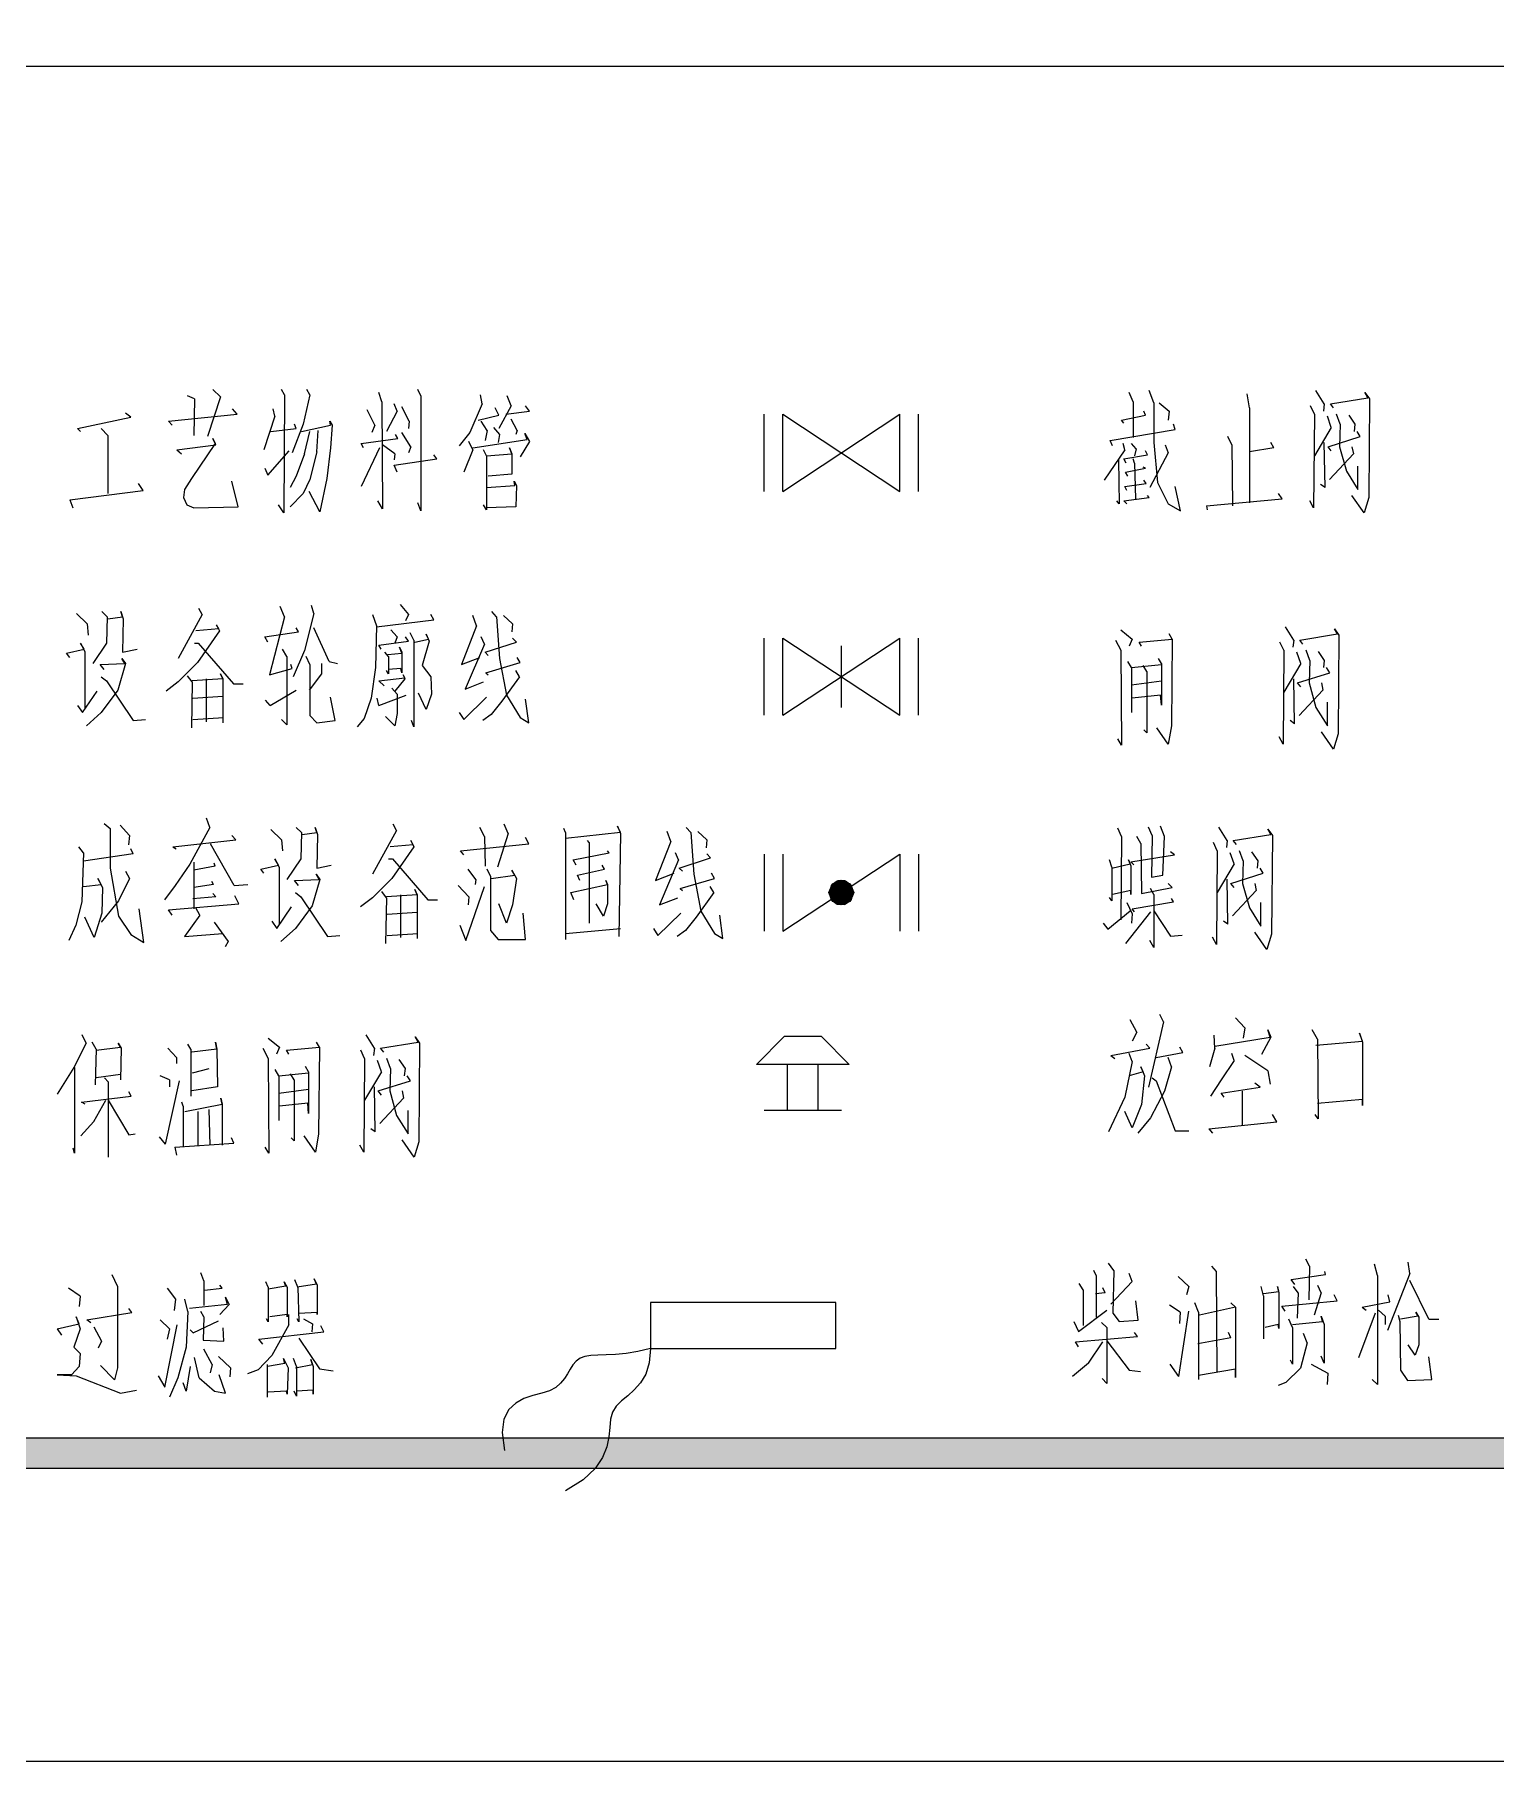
# Model space of a CAD drawing. Header units: millimetres. Extents: x 0 to 829, y 0 to 586.
# Drawn here: x 48.6 to 95.3, y 0 to 55.2 of the extents above; entities that cross this region are included whole.
import ezdxf

# ---------------------------------------------------------------- set-up
doc = ezdxf.new("R2010")
doc.units = ezdxf.units.MM

msp = doc.modelspace()

# ---------------------------------------------------------------- hatches: boundary and pattern name
h = msp.add_hatch(color=0)
h.dxf.hatch_style = 2
h.paths.add_polyline_path([(74.256194, 27.707167), (74.256194, 28.16225), (74.235028, 28.144611)])
h = msp.add_hatch(color=0)
h.dxf.hatch_style = 2
h.paths.add_polyline_path([(74.256194, 27.707167), (74.481972, 27.858861), (74.256194, 28.16225)])
h = msp.add_hatch(color=0)
h.dxf.hatch_style = 2
h.paths.add_polyline_path([(74.481972, 27.858861), (74.481972, 28.155194), (74.256194, 28.16225)])
h = msp.add_hatch(color=0)
h.dxf.hatch_style = 2
h.paths.add_polyline_path([(74.041, 27.566056), (74.041, 27.978806), (73.973972, 27.78125)])
h = msp.add_hatch(color=0)
h.dxf.hatch_style = 2
h.paths.add_polyline_path([(74.051583, 27.573111), (74.051583, 28.017611), (74.041, 27.978806)])
h = msp.add_hatch(color=0)
h.dxf.hatch_style = 2
h.paths.add_polyline_path([(74.041, 27.566056), (74.051583, 27.573111), (74.041, 27.978806)])
h = msp.add_hatch(color=0)
h.dxf.hatch_style = 2
h.paths.add_polyline_path([(74.235028, 27.693056), (74.235028, 28.144611), (74.051583, 28.017611)])
h = msp.add_hatch(color=0)
h.dxf.hatch_style = 2
h.paths.add_polyline_path([(74.051583, 27.573111), (74.235028, 27.693056), (74.051583, 28.017611)])
h = msp.add_hatch(color=0)
h.dxf.hatch_style = 2
h.paths.add_polyline_path([(74.235028, 27.410833), (74.235028, 27.693056), (74.051583, 27.573111)])
h = msp.add_hatch(color=0)
h.dxf.hatch_style = 2
h.paths.add_polyline_path([(74.235028, 27.693056), (74.256194, 27.707167), (74.235028, 28.144611)])
h = msp.add_hatch(color=0)
h.dxf.hatch_style = 2
h.paths.add_polyline_path([(74.256194, 27.410833), (74.256194, 27.707167), (74.235028, 27.693056)])
h = msp.add_hatch(color=0)
h.dxf.hatch_style = 2
h.paths.add_polyline_path([(74.235028, 27.410833), (74.256194, 27.410833), (74.235028, 27.693056)])
h = msp.add_hatch(color=0)
h.dxf.hatch_style = 2
h.paths.add_polyline_path([(74.481972, 27.403778), (74.481972, 27.858861), (74.256194, 27.707167)])
h = msp.add_hatch(color=0)
h.dxf.hatch_style = 2
h.paths.add_polyline_path([(74.256194, 27.410833), (74.481972, 27.403778), (74.256194, 27.707167)])
h = msp.add_hatch(color=0)
h.dxf.hatch_style = 2
h.paths.add_polyline_path([(74.481972, 27.858861), (74.503139, 27.872972), (74.481972, 28.155194)])
h = msp.add_hatch(color=0)
h.dxf.hatch_style = 2
h.paths.add_polyline_path([(74.503139, 27.872972), (74.503139, 28.151667), (74.481972, 28.155194)])
h = msp.add_hatch(color=0)
h.dxf.hatch_style = 2
h.paths.add_polyline_path([(74.503139, 27.421417), (74.503139, 27.872972), (74.481972, 27.858861)])
h = msp.add_hatch(color=0)
h.dxf.hatch_style = 2
h.paths.add_polyline_path([(74.481972, 27.403778), (74.503139, 27.421417), (74.481972, 27.858861)])
h = msp.add_hatch(color=0)
h.dxf.hatch_style = 2
h.paths.add_polyline_path([(74.503139, 27.872972), (74.686583, 27.989389), (74.503139, 28.151667)])
h = msp.add_hatch(color=0)
h.dxf.hatch_style = 2
h.paths.add_polyline_path([(74.686583, 27.989389), (74.686583, 28.010556), (74.503139, 28.151667)])
h = msp.add_hatch(color=0)
h.dxf.hatch_style = 2
h.paths.add_polyline_path([(74.686583, 27.548417), (74.686583, 27.989389), (74.503139, 27.872972)])
h = msp.add_hatch(color=0)
h.dxf.hatch_style = 2
h.paths.add_polyline_path([(74.503139, 27.421417), (74.686583, 27.548417), (74.503139, 27.872972)])
h = msp.add_hatch(color=0)
h.dxf.hatch_style = 2
h.paths.add_polyline_path([(74.686583, 27.989389), (74.697167, 27.999972), (74.686583, 28.010556)])
h = msp.add_hatch(color=0)
h.dxf.hatch_style = 2
h.paths.add_polyline_path([(74.697167, 27.587222), (74.697167, 27.999972), (74.686583, 27.989389)])
h = msp.add_hatch(color=0)
h.dxf.hatch_style = 2
h.paths.add_polyline_path([(74.686583, 27.548417), (74.697167, 27.587222), (74.686583, 27.989389)])
h = msp.add_hatch(color=0)
h.dxf.hatch_style = 2
h.paths.add_polyline_path([(74.697167, 27.587222), (74.764194, 27.78125), (74.697167, 27.999972)])
h = msp.add_hatch(color=0)
h.dxf.hatch_style = 2
h.paths.add_polyline_path([(74.051583, 27.555472), (74.051583, 27.573111), (74.041, 27.566056)])
h = msp.add_hatch(color=0)
h.dxf.hatch_style = 2
h.paths.add_polyline_path([(74.051583, 27.555472), (74.235028, 27.410833), (74.051583, 27.573111)])
h = msp.add_hatch(color=0)
h.dxf.hatch_style = 2
h.paths.add_polyline_path([(24.154694, 9.36625), (25.142472, 10.3505), (818.80075, 10.3505), (819.788528, 9.36625)])

# ---------------------------------------------------------------- linework, layer by layer
at = {"color": 0, "lineweight": 0}
for points in [[(0, 0), (0, 585.632278), (829.154778, 585.632278), (829.154778, 0)], [(73.973972, 27.78125), (74.090389, 28.059944), (74.369083, 28.176361), (74.647778, 28.059944), (74.764194, 27.78125), (74.647778, 27.502556), (74.369083, 27.389667), (74.090389, 27.502556)], [(74.256194, 27.707167), (74.256194, 28.16225), (74.235028, 28.144611)], [(74.256194, 27.707167), (74.481972, 27.858861), (74.256194, 28.16225)], [(74.481972, 27.858861), (74.481972, 28.155194), (74.256194, 28.16225)], [(74.041, 27.566056), (74.041, 27.978806), (73.973972, 27.78125)], [(74.051583, 27.573111), (74.051583, 28.017611), (74.041, 27.978806)], [(74.041, 27.566056), (74.051583, 27.573111), (74.041, 27.978806)], [(74.235028, 27.693056), (74.235028, 28.144611), (74.051583, 28.017611)], [(74.051583, 27.573111), (74.235028, 27.693056), (74.051583, 28.017611)], [(74.235028, 27.410833), (74.235028, 27.693056), (74.051583, 27.573111)], [(74.235028, 27.693056), (74.256194, 27.707167), (74.235028, 28.144611)], [(74.256194, 27.410833), (74.256194, 27.707167), (74.235028, 27.693056)], [(74.235028, 27.410833), (74.256194, 27.410833), (74.235028, 27.693056)], [(74.481972, 27.403778), (74.481972, 27.858861), (74.256194, 27.707167)], [(74.256194, 27.410833), (74.481972, 27.403778), (74.256194, 27.707167)], [(74.481972, 27.858861), (74.503139, 27.872972), (74.481972, 28.155194)], [(74.503139, 27.872972), (74.503139, 28.151667), (74.481972, 28.155194)], [(74.503139, 27.421417), (74.503139, 27.872972), (74.481972, 27.858861)], [(74.481972, 27.403778), (74.503139, 27.421417), (74.481972, 27.858861)], [(74.503139, 27.872972), (74.686583, 27.989389), (74.503139, 28.151667)], [(74.686583, 27.989389), (74.686583, 28.010556), (74.503139, 28.151667)], [(74.686583, 27.548417), (74.686583, 27.989389), (74.503139, 27.872972)], [(74.503139, 27.421417), (74.686583, 27.548417), (74.503139, 27.872972)], [(74.686583, 27.989389), (74.697167, 27.999972), (74.686583, 28.010556)], [(74.697167, 27.587222), (74.697167, 27.999972), (74.686583, 27.989389)], [(74.686583, 27.548417), (74.697167, 27.587222), (74.686583, 27.989389)], [(74.697167, 27.587222), (74.764194, 27.78125), (74.697167, 27.999972)], [(74.051583, 27.555472), (74.051583, 27.573111), (74.041, 27.566056)], [(74.051583, 27.555472), (74.235028, 27.410833), (74.051583, 27.573111)], [(86.818611, 14.661444), (86.966778, 14.530917)], [(24.154694, 9.36625), (25.142472, 10.3505), (818.80075, 10.3505), (819.788528, 9.36625)]]:
    msp.add_lwpolyline(points, close=True, dxfattribs=at)
for points in [[(336.024361, 54.19725), (24.648583, 54.19725)], [(53.68925, 43.571583), (53.467, 43.670361)], [(54.518278, 43.638611), (54.102, 42.365083)], [(54.518278, 43.638611), (54.274861, 43.864389)], [(56.571444, 43.702111), (56.550278, 39.920333), (56.377417, 40.181389)], [(56.571444, 43.702111), (56.476194, 43.864389)], [(57.379306, 43.702111), (57.160583, 42.756667), (56.818389, 41.842972)], [(57.379306, 43.702111), (57.280528, 43.864389)], [(59.679417, 43.476333), (59.580639, 43.769139)], [(60.924722, 43.670361), (60.829472, 43.864389)], [(60.924722, 43.670361), (60.924722, 39.987361), (60.829472, 40.248417)], [(62.882639, 43.409306), (62.83325, 43.702111)], [(63.810444, 43.345806), (63.6905, 43.670361)], [(83.696528, 43.476333), (83.573056, 43.769139)], [(84.356222, 43.441056), (84.208056, 43.832639)], [(87.414806, 43.278778), (87.340722, 43.733861)], [(89.810167, 43.409306), (89.542056, 43.832639)], [(90.102972, 43.278778), (90.004194, 43.409306), (91.203639, 43.603333), (91.104861, 43.769139), (91.253028, 43.571583), (91.228333, 40.410694), (91.080167, 39.920333), (90.688583, 40.474194)], [(50.045056, 42.527361), (49.946278, 42.626139), (51.65725, 42.985972), (51.487917, 43.1165)], [(52.980167, 42.724917), (52.856694, 42.855444), (55.058028, 43.08475), (54.909861, 43.247028)], [(53.68925, 43.571583), (53.664556, 42.400361)], [(56.253944, 43.017722), (56.208083, 43.247028)], [(59.457167, 42.724917), (59.21375, 43.215278)], [(59.679417, 43.476333), (59.704111, 40.050861), (59.555944, 40.311917)], [(60.16625, 43.18), (59.824056, 42.527361)], [(60.16625, 43.18), (60.071, 43.409306)], [(60.557833, 42.855444), (60.314417, 43.310528)], [(62.882639, 43.409306), (62.491056, 42.495611), (62.148861, 42.072278)], [(62.759167, 42.887194), (63.418861, 43.049472), (63.298917, 43.278778)], [(63.810444, 43.345806), (63.418861, 42.626139)], [(63.641111, 43.08475), (64.399583, 43.18), (64.276111, 43.345806)], [(71.903167, 40.611778), (71.903167, 43.077694)], [(72.495833, 43.077694), (76.242333, 40.611778)], [(72.495833, 40.611778), (76.242333, 43.077694)], [(72.495833, 40.611778), (72.495833, 43.077694)], [(76.242333, 40.611778), (76.242333, 43.077694)], [(76.835, 40.611778), (76.835, 43.077694)], [(83.403722, 42.788417), (83.329639, 42.887194), (84.088111, 43.049472), (84.038722, 43.18)], [(83.696528, 43.476333), (83.696528, 42.333333)], [(84.356222, 43.441056), (84.356222, 42.171056), (84.479694, 40.897528), (84.821889, 40.213139), (85.213472, 39.987361), (85.040611, 40.767)], [(84.529083, 43.441056), (84.846583, 43.18), (84.821889, 42.887194)], [(87.414806, 43.278778), (87.414806, 40.248417)], [(89.492667, 43.08475), (89.467972, 40.082611), (89.3445, 40.311917)], [(89.492667, 43.08475), (89.369194, 43.345806)], [(89.810167, 43.409306), (89.785472, 43.18)], [(90.321694, 42.756667), (90.20175, 43.08475)], [(50.923472, 42.400361), (50.70475, 42.626139)], [(56.253944, 43.017722), (55.91175, 41.94175)], [(56.134, 42.527361), (56.938333, 42.626139), (56.892472, 42.756667)], [(57.111194, 42.527361), (58.039, 42.724917), (58.014306, 42.855444), (58.088389, 42.724917), (58.039, 42.008778), (57.919056, 41.028056), (57.696806, 39.952083), (57.354611, 40.604722)], [(57.209972, 41.811222), (57.379306, 42.527361)], [(57.601556, 41.87825), (57.647417, 42.562639)], [(59.457167, 42.724917), (59.361917, 42.495611)], [(60.557833, 42.855444), (60.533139, 42.626139)], [(63.051972, 42.562639), (62.857944, 42.855444)], [(63.051972, 42.562639), (62.981417, 42.234556)], [(63.249528, 42.657889), (63.443556, 42.432111), (63.394167, 42.171056)], [(64.008, 42.562639), (63.810444, 42.918944)], [(64.008, 42.562639), (63.958611, 42.432111)], [(83.036833, 42.072278), (82.96275, 42.234556), (85.040611, 42.594389), (84.991222, 42.756667)], [(90.028889, 42.657889), (89.492667, 41.747722)], [(90.028889, 42.657889), (89.908944, 43.017722)], [(90.028889, 41.91), (89.933639, 42.040528), (90.960222, 42.365083), (90.861444, 42.527361)], [(90.321694, 42.756667), (90.297, 42.040528), (90.51925, 41.257361), (90.886139, 40.67175), (90.886139, 41.419639)], [(90.593333, 43.049472), (90.787361, 42.756667), (90.762667, 42.527361)], [(50.923472, 42.400361), (50.923472, 40.541222)], [(53.124806, 41.94175), (54.373639, 42.104028), (54.274861, 42.301583), (54.348944, 42.139306), (53.590472, 41.028056), (53.368222, 40.67175), (53.343528, 40.410694), (53.442306, 40.181389), (53.664556, 40.082611), (55.082722, 40.117889), (54.885167, 40.932806)], [(59.090278, 42.008778), (59.019722, 42.139306), (60.190944, 42.301583), (60.120389, 42.432111)], [(59.605333, 42.008778), (59.019722, 40.767)], [(60.095694, 41.811222), (59.704111, 42.104028)], [(60.607222, 42.040528), (60.314417, 42.495611)], [(60.607222, 42.040528), (60.533139, 41.842972)], [(62.589833, 41.94175), (62.466361, 42.202806)], [(62.589833, 42.008778), (64.3255, 42.269833), (64.251417, 42.463861), (64.399583, 42.202806), (64.10325, 41.712444)], [(63.027278, 41.747722), (63.835139, 41.811222), (63.761056, 42.008778), (63.835139, 41.811222), (63.835139, 41.158583), (63.076667, 41.095083)], [(83.428417, 41.94175), (83.379028, 42.139306)], [(83.795306, 41.9735), (83.647139, 42.139306)], [(83.795306, 41.9735), (83.745917, 41.747722)], [(84.723111, 42.104028), (84.821889, 41.842972), (84.23275, 40.73525)], [(86.850361, 42.104028), (86.726889, 42.365083)], [(86.850361, 42.104028), (86.875056, 40.149639)], [(88.194444, 42.008778), (87.414806, 41.87825)], [(88.194444, 42.008778), (88.099194, 42.171056)], [(89.834861, 40.73525), (89.810167, 42.171056)], [(90.688583, 42.040528), (90.737972, 41.811222), (89.9795, 40.996306)], [(53.124806, 41.94175), (53.272972, 41.811222)], [(55.936444, 41.356139), (56.035222, 41.126833), (56.719611, 41.91)], [(57.601556, 41.87825), (57.379306, 40.996306), (57.160583, 40.541222), (56.744306, 40.117889)], [(57.209972, 41.811222), (56.938333, 41.095083), (56.744306, 40.73525)], [(60.095694, 41.811222), (60.071, 41.617194)], [(60.16625, 41.225611), (60.071, 41.451389), (61.439778, 41.648944), (61.341, 41.779472)], [(62.589833, 41.94175), (62.297028, 41.225611)], [(63.027278, 41.747722), (62.932028, 41.94175)], [(63.027278, 41.747722), (63.027278, 40.019111), (62.932028, 40.181389)], [(83.428417, 41.94175), (82.768722, 40.964556)], [(83.230861, 41.617194), (83.255556, 40.213139), (83.181472, 40.311917)], [(83.477806, 41.518417), (83.403722, 41.648944), (84.162194, 41.779472), (84.088111, 41.91)], [(83.745917, 41.518417), (83.696528, 41.648944)], [(83.745917, 41.518417), (83.770611, 40.375417)], [(49.702861, 40.343667), (52.048833, 40.636472), (51.904194, 40.865778)], [(63.027278, 40.73525), (63.933917, 40.802278), (63.909222, 40.932806), (63.983306, 40.802278), (63.958611, 40.117889), (63.027278, 40.082611)], [(83.498972, 40.636472), (83.428417, 40.767), (84.112806, 40.865778), (84.038722, 40.964556)], [(83.523667, 41.095083), (83.453111, 41.225611), (84.088111, 41.356139), (84.014028, 41.387889)], [(49.702861, 40.343667), (49.798111, 40.082611)], [(83.498972, 40.213139), (83.403722, 40.311917), (84.208056, 40.410694), (84.162194, 40.474194)], [(86.0425, 40.149639), (88.466083, 40.375417), (88.342611, 40.541222)], [(89.834861, 40.73525), (89.686694, 40.834028)], [(86.0425, 40.149639), (86.067194, 40.019111)], [(50.263778, 36.378444), (49.921583, 36.703)], [(50.898778, 36.604222), (50.874083, 35.757556), (50.436639, 35.104917)], [(50.898778, 36.604222), (50.729444, 36.770028)], [(50.923472, 36.540722), (51.389139, 36.604222), (51.33975, 36.770028), (51.413833, 36.540722), (51.389139, 35.46475), (51.854806, 35.563528)], [(53.932667, 36.67125), (53.174194, 35.270722)], [(53.932667, 36.67125), (53.833889, 36.865278)], [(56.571444, 36.604222), (56.084611, 34.748611), (56.818389, 34.942639), (56.769, 35.073167)], [(56.571444, 36.604222), (56.426806, 36.932306)], [(57.502778, 36.703), (57.209972, 35.52825), (56.843083, 34.681583)], [(57.502778, 36.703), (57.428694, 36.964056)], [(59.386611, 36.67125), (59.506556, 36.311417), (59.481861, 34.974389), (59.337222, 33.997194), (59.114972, 33.344556), (58.89625, 33.0835)], [(59.506556, 36.279667), (61.341, 36.508972), (61.242222, 36.67125)], [(60.265028, 36.995806), (60.533139, 36.67125), (60.437889, 36.473694)], [(62.709778, 36.311417), (62.589833, 36.6395)], [(63.348306, 36.604222), (63.200139, 36.770028)], [(63.348306, 36.604222), (63.443556, 35.270722), (63.665806, 34.095972), (64.10325, 33.376306), (64.374889, 33.214028), (64.276111, 33.965444)], [(63.567028, 36.6395), (63.859833, 36.378444), (63.835139, 36.117389)], [(50.263778, 36.378444), (50.288472, 36.018611)], [(54.468889, 36.216167), (54.398333, 36.346694), (54.493583, 36.149139), (53.7845, 35.140194), (53.174194, 34.519306), (52.782611, 34.2265)], [(54.468889, 36.216167), (53.735111, 36.149139)], [(56.035222, 35.789306), (55.936444, 35.955111), (57.012417, 36.117389), (56.938333, 36.247917)], [(57.993139, 35.171944), (57.502778, 36.247917)], [(59.654722, 35.563528), (59.580639, 35.694056), (60.533139, 35.824583), (60.437889, 35.955111)], [(60.16625, 35.955111), (59.972222, 36.180889)], [(60.16625, 35.955111), (60.095694, 35.757556)], [(60.706, 35.856333), (60.582528, 36.085639)], [(60.730694, 35.789306), (61.171667, 35.888083), (61.097583, 36.050361), (61.196361, 35.824583), (60.974111, 35.041417), (61.242222, 34.681583), (61.266917, 34.127722), (61.097583, 33.637361), (60.854167, 34.159472)], [(62.709778, 36.311417), (62.222944, 35.073167), (62.808556, 35.302472)], [(62.956722, 35.725806), (62.857944, 35.955111)], [(63.076667, 35.365972), (62.981417, 35.46475), (63.983306, 35.789306), (63.859833, 35.919833)], [(71.903167, 33.450389), (71.903167, 35.916306)], [(72.495833, 33.450389), (72.495833, 35.916306)], [(72.495833, 33.450389), (76.242333, 35.916306)], [(72.495833, 35.916306), (76.242333, 33.450389)], [(76.242333, 33.450389), (76.242333, 35.916306)], [(76.835, 33.450389), (76.835, 35.916306)], [(83.304944, 36.184417), (83.671833, 35.888083), (83.573056, 35.662306)], [(84.941833, 35.888083), (84.846583, 36.053889)], [(88.832972, 35.856333), (88.564861, 36.279667)], [(89.125778, 35.725806), (89.030528, 35.856333), (90.226444, 36.053889), (90.131194, 36.216167), (90.275833, 36.018611), (90.251139, 32.857722), (90.1065, 32.367361), (89.714917, 32.921222)], [(49.702861, 35.302472), (49.604083, 35.433), (50.165, 35.563528), (50.045056, 35.757556), (50.189694, 35.4965), (50.189694, 33.672639)], [(53.68925, 35.757556), (53.809194, 35.757556), (54.934556, 34.452278), (55.252056, 34.452278)], [(56.645528, 35.334222), (56.500889, 35.563528)], [(59.898139, 35.334222), (59.778194, 35.46475)], [(59.873444, 35.397722), (60.314417, 35.433), (60.240333, 35.627028), (60.314417, 35.46475), (60.314417, 34.812111), (60.289722, 34.942639), (59.898139, 34.910889)], [(60.706, 35.856333), (60.706, 33.0835), (60.631917, 33.281056)], [(62.956722, 35.725806), (62.342889, 34.29), (62.932028, 34.519306)], [(74.369083, 35.669361), (74.369083, 33.697333)], [(83.132083, 35.856333), (83.304944, 35.531778), (83.329639, 32.497889), (83.206167, 32.695444)], [(83.964639, 35.662306), (83.890556, 35.792833), (84.941833, 35.888083)], [(84.941833, 35.888083), (84.920667, 33.118778), (84.821889, 32.529639), (84.455, 33.05175)], [(88.515472, 35.531778), (88.490778, 32.529639), (88.367306, 32.758944)], [(88.515472, 35.531778), (88.392, 35.792833)], [(88.832972, 35.856333), (88.808278, 35.627028)], [(89.055222, 35.108444), (88.93175, 35.46475)], [(89.348028, 35.203694), (89.224556, 35.531778)], [(89.616139, 35.4965), (89.810167, 35.203694), (89.789, 34.977917)], [(50.803528, 34.910889), (50.680056, 35.073167), (51.463222, 35.104917), (51.364444, 35.270722), (51.487917, 35.104917), (51.240972, 34.25825), (50.70475, 33.542111), (50.239083, 33.118778)], [(56.645528, 35.334222), (56.645528, 33.150528), (56.476194, 33.312806)], [(57.379306, 35.073167), (57.259361, 35.334222)], [(57.746194, 35.104917), (57.746194, 34.780361), (57.354611, 34.25825)], [(57.379306, 35.073167), (57.379306, 33.443333), (57.601556, 33.214028), (58.187167, 33.281056), (58.039, 34.028944)], [(57.993139, 35.171944), (58.26125, 35.104917)], [(59.898139, 35.334222), (59.898139, 34.780361), (59.824056, 34.879139)], [(63.006111, 34.812111), (64.10325, 35.140194), (64.008, 35.302472)], [(63.006111, 34.812111), (63.076667, 34.748611)], [(64.082083, 34.681583), (63.958611, 34.879139)], [(83.647139, 34.977917), (83.523667, 35.171944)], [(83.647139, 34.977917), (84.599639, 35.073167)], [(83.647139, 34.977917), (83.647139, 33.542111)], [(84.599639, 35.108444), (84.599639, 33.771417), (84.574944, 34.095972), (83.671833, 33.997194)], [(84.1375, 34.847389), (84.014028, 35.041417)], [(84.1375, 34.847389), (84.1375, 32.889472), (84.038722, 32.98825)], [(84.599639, 35.108444), (84.504389, 35.270722)], [(89.055222, 35.108444), (88.515472, 34.19475)], [(89.055222, 34.357028), (88.956444, 34.487556), (89.983028, 34.812111), (89.88425, 34.977917)], [(89.348028, 35.203694), (89.323333, 34.487556), (89.542056, 33.704389), (89.908944, 33.118778), (89.908944, 33.866667)], [(50.70475, 34.681583), (50.874083, 34.551056), (51.731333, 33.281056), (52.122917, 33.312806)], [(53.615167, 34.519306), (53.467, 34.713333)], [(53.615167, 34.519306), (53.590472, 33.05175)], [(54.592361, 34.618083), (53.615167, 34.551056)], [(54.077306, 33.245778), (54.077306, 34.618083)], [(54.592361, 34.618083), (54.518278, 34.780361), (54.592361, 34.618083), (54.592361, 33.214028)], [(56.109306, 33.767889), (56.938333, 34.25825)], [(59.7535, 34.388778), (59.580639, 34.551056), (60.413194, 34.649833), (60.363806, 34.748611), (60.413194, 34.618083), (60.095694, 34.2265)], [(60.16625, 34.127722), (59.996917, 34.32175)], [(64.082083, 34.681583), (63.517639, 33.898417), (63.175444, 33.475083), (62.907333, 33.281056)], [(83.647139, 34.420528), (84.599639, 34.551056)], [(88.857667, 33.182278), (88.832972, 34.618083)], [(89.714917, 34.487556), (89.764306, 34.25825), (89.005833, 33.443333)], [(49.946278, 33.767889), (50.115611, 33.542111), (50.581278, 34.2265)], [(53.639861, 33.997194), (54.592361, 34.064222)], [(56.109306, 33.767889), (55.961139, 33.933694)], [(59.580639, 33.767889), (59.53125, 33.997194)], [(59.580639, 33.767889), (60.462583, 34.095972)], [(60.16625, 34.127722), (60.16625, 33.506833), (60.095694, 33.118778), (59.799361, 33.411583)], [(62.148861, 33.542111), (62.297028, 33.312806), (63.027278, 34.028944)], [(53.639861, 33.312806), (54.617056, 33.376306)], [(88.857667, 33.182278), (88.713028, 33.281056)], [(50.803528, 29.996694), (50.997556, 29.834417), (50.997556, 28.564417), (51.265667, 27.029833), (51.65725, 26.444222), (52.073528, 26.183167), (51.925361, 27.259139)], [(51.315056, 29.933194), (51.607861, 29.605111), (51.583167, 29.312306)], [(54.176083, 29.866167), (53.541083, 28.694944), (53.075417, 28.010556), (52.733222, 27.551944)], [(54.176083, 29.866167), (54.077306, 30.1625)], [(57.111194, 29.703889), (56.938333, 29.866167)], [(57.135889, 29.640389), (57.601556, 29.703889), (57.552167, 29.866167), (57.62625, 29.640389), (57.601556, 28.564417), (58.063694, 28.659667)], [(60.145083, 29.770917), (60.046306, 29.964944)], [(62.956722, 29.573361), (62.808556, 29.866167)], [(63.715194, 29.672139), (63.591722, 29.964944)], [(65.546111, 29.703889), (65.50025, 29.834417)], [(67.31, 29.703889), (67.211222, 29.901444), (67.31, 29.672139), (67.260611, 26.377194)], [(69.557194, 29.703889), (69.412556, 29.866167)], [(83.329639, 29.580417), (83.206167, 29.837944)], [(84.306833, 29.612167), (84.186889, 29.873222)], [(84.306833, 29.612167), (84.282139, 28.275139), (84.649028, 28.338639), (84.698417, 29.580417), (84.574944, 29.904972)], [(86.705722, 29.449889), (86.434083, 29.873222)], [(53.001333, 29.248806), (55.008639, 29.474583), (54.885167, 29.605111)], [(54.95925, 28.010556), (54.200778, 29.344056)], [(56.476194, 29.474583), (56.134, 29.802667)], [(56.476194, 29.474583), (56.500889, 29.118278)], [(57.111194, 29.703889), (57.0865, 28.857222), (56.645528, 28.204583)], [(60.681306, 29.312306), (60.607222, 29.442833), (60.706, 29.248806), (59.996917, 28.236333), (59.386611, 27.618972), (58.995028, 27.322639)], [(60.145083, 29.770917), (59.386611, 28.366861)], [(60.681306, 29.312306), (59.947528, 29.248806)], [(62.297028, 28.98775), (62.19825, 29.118278), (64.374889, 29.344056), (64.276111, 29.541611)], [(62.956722, 29.573361), (62.981417, 28.627917)], [(63.715194, 29.672139), (63.373, 28.596167)], [(67.31, 29.703889), (65.546111, 29.509861)], [(65.546111, 29.703889), (65.546111, 26.281944)], [(66.304583, 29.379333), (66.255194, 29.442833)], [(66.304583, 29.379333), (66.304583, 26.804056)], [(68.922194, 29.411083), (68.431833, 28.172833), (69.020972, 28.398611)], [(68.922194, 29.411083), (68.798722, 29.735639)], [(69.557194, 29.703889), (69.655972, 28.366861), (69.874694, 27.192111), (70.315667, 26.475972), (70.583778, 26.313694), (70.488528, 27.065111)], [(69.779444, 29.735639), (70.07225, 29.474583), (70.047556, 29.217056)], [(83.329639, 29.580417), (83.304944, 26.906361)], [(83.939944, 29.351111), (83.82, 29.580417)], [(83.939944, 29.351111), (83.964639, 27.753028), (84.941833, 27.947056), (84.821889, 28.077583)], [(86.384694, 29.121806), (86.26475, 29.382861)], [(86.705722, 29.449889), (86.681028, 29.220583)], [(86.998528, 29.319361), (86.89975, 29.449889), (88.099194, 29.643917), (88.000417, 29.806194), (88.148583, 29.612167), (88.123889, 26.44775), (87.975722, 25.960917), (87.584139, 26.514778)], [(50.140306, 29.05125), (50.094444, 27.488444), (49.896889, 26.737028), (49.678167, 26.246667)], [(50.140306, 29.05125), (49.995667, 29.248806)], [(51.731333, 29.0195), (50.140306, 28.790194)], [(51.731333, 29.0195), (51.65725, 29.181778)], [(53.001333, 29.248806), (53.100111, 29.181778)], [(53.664556, 28.758444), (53.664556, 27.259139)], [(54.348944, 28.627917), (54.32425, 28.726694)], [(55.91175, 28.398611), (55.8165, 28.529139), (56.377417, 28.659667), (56.253944, 28.857222), (56.402111, 28.596167), (56.402111, 26.768778)], [(59.898139, 28.857222), (60.021611, 28.857222), (61.146972, 27.551944), (61.464472, 27.551944)], [(65.888306, 28.659667), (65.793056, 28.825472), (66.943111, 29.05125), (66.893722, 29.118278)], [(69.165611, 28.825472), (68.555306, 27.389667), (69.140917, 27.618972)], [(69.165611, 28.825472), (69.070361, 29.05125)], [(69.289083, 28.465639), (69.190306, 28.564417), (70.192194, 28.888972), (70.07225, 29.0195)], [(71.903167, 29.015972), (71.903167, 26.550056)], [(72.495833, 26.550056), (76.242333, 29.015972)], [(72.495833, 29.015972), (72.495833, 26.550056)], [(76.242333, 29.015972), (76.242333, 26.550056)], [(76.835, 29.015972), (76.835, 26.550056)], [(83.012139, 28.599694), (82.938056, 28.829)], [(83.012139, 28.567944), (83.59775, 28.698472), (83.548361, 28.829), (83.622444, 28.634972), (83.622444, 27.721278), (83.622444, 27.851806), (83.036833, 27.721278)], [(83.721222, 28.666722), (83.622444, 28.761972), (85.015917, 28.991278), (84.895972, 29.090056)], [(86.384694, 29.121806), (86.36, 26.123194), (86.240056, 26.3525)], [(86.924444, 28.698472), (86.800972, 29.058306)], [(87.21725, 28.79725), (87.093778, 29.121806)], [(87.21725, 28.79725), (87.192556, 28.077583), (87.414806, 27.297944), (87.781694, 26.708806), (87.781694, 27.460222)], [(87.485361, 29.090056), (87.682917, 28.79725), (87.658222, 28.567944)], [(50.140306, 27.975278), (50.70475, 28.042306), (50.605972, 28.236333), (50.754139, 27.943528), (50.729444, 27.128611), (50.4825, 26.345444), (50.189694, 26.998083)], [(51.487917, 28.465639), (51.607861, 28.236333), (51.265667, 27.520194), (50.70475, 26.835806)], [(54.348944, 28.627917), (53.664556, 28.497389)], [(57.012417, 28.010556), (56.892472, 28.172833), (57.672111, 28.204583), (57.576861, 28.366861), (57.696806, 28.204583), (57.453389, 27.357917), (56.917167, 26.63825), (56.4515, 26.214917)], [(62.685083, 28.204583), (62.441667, 28.529139)], [(62.685083, 28.204583), (62.660389, 28.042306)], [(63.15075, 28.303361), (63.051972, 28.529139)], [(63.15075, 28.303361), (63.15075, 26.57475), (63.394167, 26.281944), (64.276111, 26.281944), (64.202028, 27.128611)], [(63.175444, 28.236333), (63.933917, 28.335111), (63.835139, 28.497389), (63.983306, 28.236333), (63.859833, 27.389667), (63.665806, 26.804056), (63.418861, 27.421417)], [(65.81775, 27.551944), (65.718972, 27.78125), (66.893722, 28.042306), (66.844333, 28.172833), (66.893722, 28.042306), (66.893722, 27.421417), (66.77025, 27.029833), (66.526833, 27.421417)], [(66.011778, 28.172833), (65.937694, 28.335111), (66.794944, 28.529139), (66.720861, 28.659667)], [(69.215, 27.911778), (70.315667, 28.236333), (70.216889, 28.398611)], [(83.012139, 28.599694), (83.012139, 27.523722), (82.938056, 27.6225)], [(86.924444, 28.698472), (86.384694, 27.784778)], [(86.726889, 26.775833), (86.705722, 28.208111)], [(86.924444, 27.947056), (86.825667, 28.077583), (87.85225, 28.405667), (87.757, 28.567944)], [(52.980167, 27.065111), (52.856694, 27.227389), (55.107417, 27.421417), (54.983944, 27.682472)], [(54.373639, 27.650722), (53.639861, 27.583694)], [(54.299556, 28.042306), (53.664556, 27.943528)], [(54.299556, 28.042306), (54.250167, 28.141083)], [(54.274861, 27.7495), (54.373639, 27.650722)], [(54.95925, 28.010556), (55.400222, 28.042306)], [(56.917167, 27.78125), (57.0865, 27.650722), (57.94375, 26.377194), (58.335333, 26.412472)], [(59.824056, 27.618972), (59.679417, 27.813)], [(59.824056, 27.618972), (59.799361, 26.151417)], [(60.804778, 27.714222), (59.824056, 27.650722)], [(60.289722, 26.345444), (60.289722, 27.714222)], [(60.804778, 27.714222), (60.730694, 27.880028), (60.804778, 27.714222), (60.804778, 26.313694)], [(62.466361, 27.650722), (62.124167, 28.010556)], [(62.173556, 26.737028), (62.367583, 26.246667), (62.956722, 27.975278)], [(62.466361, 27.650722), (62.441667, 27.389667)], [(70.290972, 27.78125), (69.730056, 26.998083), (69.387861, 26.57475), (69.116222, 26.377194)], [(69.215, 27.911778), (69.289083, 27.84475)], [(70.290972, 27.78125), (70.171028, 27.975278)], [(84.356222, 27.721278), (84.356222, 26.024417), (84.23275, 26.253722)], [(84.356222, 27.721278), (84.257444, 27.915306)], [(87.584139, 28.077583), (87.633528, 27.851806), (86.875056, 27.036889)], [(53.858583, 27.065111), (53.368222, 26.377194), (54.592361, 26.475972)], [(53.858583, 27.065111), (53.735111, 27.290889)], [(56.158694, 26.867556), (56.328028, 26.63825), (56.793694, 27.322639)], [(59.84875, 27.096861), (60.804778, 27.160361)], [(68.361278, 26.63825), (68.505917, 26.412472), (69.239694, 27.128611)], [(82.744028, 26.807583), (82.888667, 26.610028), (83.59775, 27.199167)], [(84.257444, 27.167417), (83.453111, 26.154944)], [(83.498972, 27.460222), (83.671833, 27.100389), (83.647139, 26.807583)], [(83.745917, 27.167417), (83.671833, 27.262667), (84.991222, 27.491972), (84.920667, 27.59075)], [(84.356222, 27.199167), (84.895972, 26.38425), (85.262861, 26.416)], [(54.32425, 26.835806), (54.765222, 26.214917), (54.666444, 26.052639)], [(65.546111, 26.475972), (67.31, 26.63825)], [(86.726889, 26.775833), (86.58225, 26.871083)], [(59.84875, 26.412472), (60.829472, 26.475972)], [(84.673722, 23.650222), (84.553778, 23.879528)], [(86.973833, 23.78075), (87.266639, 23.452667), (87.21725, 23.128111)], [(50.224972, 22.969361), (50.1015, 23.230417)], [(59.443056, 22.807083), (59.174944, 23.230417)], [(83.82, 23.322139), (83.59775, 23.713722)], [(83.82, 23.322139), (83.671833, 23.029333)], [(84.673722, 23.650222), (84.186889, 21.561778)], [(86.314139, 22.803556), (86.289444, 23.226889)], [(86.314139, 22.867056), (88.0745, 23.159861), (88.000417, 23.389167), (88.099194, 23.159861), (87.802861, 22.606)], [(89.587917, 23.096361), (89.418583, 23.389167)], [(89.542056, 22.898806), (91.030778, 23.029333), (90.935528, 23.290389), (91.030778, 22.997583), (91.030778, 20.976167), (91.030778, 21.170194), (89.587917, 21.039667)], [(50.224972, 22.969361), (49.833389, 22.186194), (49.297167, 21.339528)], [(50.542472, 22.775333), (50.422528, 23.001111)], [(50.542472, 22.775333), (50.517778, 21.632333)], [(50.542472, 22.743583), (51.325639, 22.838833), (51.251556, 22.969361), (51.350333, 22.807083), (51.325639, 21.798139)], [(53.110694, 22.514278), (52.842583, 22.807083)], [(53.576361, 22.775333), (53.477583, 22.937611)], [(53.576361, 22.775333), (53.576361, 21.276028)], [(54.405389, 22.775333), (54.359528, 23.001111), (54.405389, 22.775333), (54.430083, 21.568833), (53.601056, 21.438306)], [(54.405389, 22.775333), (53.601056, 22.676556)], [(55.872944, 22.807083), (56.045806, 22.482528), (56.0705, 19.448639), (55.947028, 19.646194)], [(56.045806, 23.131639), (56.412694, 22.838833), (56.313917, 22.613056)], [(56.7055, 22.613056), (56.631417, 22.743583), (57.682694, 22.838833)], [(57.682694, 22.838833), (57.658, 20.069528), (57.56275, 19.480389), (57.195861, 20.0025)], [(57.682694, 22.838833), (57.587444, 23.001111)], [(59.125556, 22.482528), (59.005611, 22.743583)], [(59.443056, 22.807083), (59.418361, 22.577778)], [(59.739389, 22.676556), (59.640611, 22.807083), (60.836528, 23.001111), (60.741278, 23.166917), (60.885917, 22.969361), (60.861222, 19.808472), (60.716583, 19.318111), (60.325, 19.871972)], [(71.65975, 22.2885), (72.545222, 23.1775)], [(73.730556, 23.1775), (72.545222, 23.1775)], [(74.616028, 22.2885), (73.730556, 23.1775)], [(82.987444, 22.57425), (84.23275, 22.803556), (84.112806, 22.930556)], [(84.430306, 22.507222), (85.284028, 22.673028), (85.188778, 22.835306)], [(86.314139, 22.803556), (86.141278, 22.214417)], [(89.587917, 23.096361), (89.612611, 20.552833), (89.517361, 20.683361)], [(49.858083, 22.186194), (49.858083, 19.448639), (49.808694, 19.610917)], [(53.110694, 22.514278), (53.110694, 22.316722)], [(53.62575, 22.023917), (54.161972, 22.154444)], [(56.388, 21.925139), (56.264528, 22.122694)], [(57.3405, 22.055667), (57.241722, 22.221472)], [(59.125556, 22.482528), (59.100861, 19.480389), (58.980917, 19.709694)], [(59.665306, 22.055667), (59.541833, 22.4155)], [(59.958111, 22.154444), (59.834639, 22.482528)], [(59.958111, 22.154444), (59.933417, 21.438306), (60.152139, 20.655139), (60.519028, 20.069528), (60.519028, 20.817417)], [(60.226222, 22.44725), (60.423778, 22.154444), (60.399083, 21.925139)], [(74.616028, 22.2885), (71.65975, 22.2885)], [(72.644, 20.810361), (72.644, 22.2885)], [(73.631778, 20.810361), (73.631778, 22.2885)], [(83.671833, 22.376694), (83.428417, 21.237222), (82.913361, 20.1295)], [(82.987444, 22.57425), (83.110917, 22.475472)], [(84.014028, 22.052139), (83.939944, 22.214417), (84.063417, 21.921611), (83.964639, 21.007917), (83.671833, 20.260028), (83.428417, 20.782139)], [(83.671833, 22.376694), (83.573056, 22.63775)], [(84.920667, 22.214417), (84.698417, 21.43125), (84.257444, 20.584583), (83.844694, 20.094222)], [(84.920667, 22.214417), (84.821889, 22.507222)], [(86.924444, 22.411972), (86.508167, 21.791083), (86.165972, 21.268972)], [(86.924444, 22.411972), (86.850361, 22.63775)], [(88.000417, 22.083889), (87.266639, 22.57425)], [(51.325639, 21.960417), (50.542472, 21.861639)], [(50.810583, 21.861639), (50.934056, 21.731111), (50.934056, 19.318111)], [(52.891972, 21.798139), (52.595639, 21.925139)], [(52.7685, 19.741444), (53.209472, 21.762861)], [(52.891972, 21.798139), (52.891972, 21.568833)], [(56.388, 21.925139), (57.3405, 22.023917)], [(56.388, 21.925139), (56.388, 20.492861)], [(57.3405, 22.055667), (57.3405, 20.722167), (57.315806, 21.046722), (56.412694, 20.947944)], [(56.878361, 21.798139), (56.754889, 21.992167)], [(56.878361, 21.798139), (56.878361, 19.840222), (56.779583, 19.939)], [(59.665306, 22.055667), (59.125556, 21.1455)], [(59.46775, 20.133028), (59.443056, 21.568833)], [(59.665306, 21.307778), (59.566528, 21.438306), (60.593111, 21.762861), (60.494333, 21.925139)], [(84.014028, 22.052139), (83.573056, 21.921611)], [(84.306833, 21.854583), (84.430306, 21.759333), (85.040611, 20.16125), (85.481583, 20.16125)], [(86.606944, 21.237222), (86.508167, 21.36775), (87.757, 21.561778), (87.584139, 21.692306)], [(88.000417, 22.083889), (88.0745, 21.660556)], [(50.200278, 21.014972), (50.076806, 21.078472), (51.667833, 21.276028), (51.59375, 21.406556)], [(50.468389, 20.461111), (50.859972, 21.1455)], [(50.934056, 21.1455), (51.59375, 20.03425), (51.791306, 20.069528)], [(53.329417, 20.947944), (53.283556, 21.078472)], [(53.378806, 20.785667), (54.57825, 21.014972), (54.528861, 21.209), (54.57825, 21.014972), (54.57825, 19.709694)], [(56.388, 21.371278), (57.3405, 21.501806)], [(60.325, 21.438306), (60.374389, 21.209), (59.615917, 20.394083)], [(87.192556, 20.355278), (87.192556, 21.43125)], [(50.468389, 20.461111), (50.055639, 20.0025)], [(53.329417, 20.947944), (53.329417, 19.677944)], [(53.795083, 20.785667), (53.795083, 19.677944)], [(54.186667, 19.709694), (54.161972, 20.849167)], [(74.372611, 20.810361), (71.906694, 20.810361)], [(86.116583, 20.22475), (88.293222, 20.454056), (88.148583, 20.683361)], [(52.7685, 19.741444), (52.574472, 19.97075)], [(53.061306, 19.646194), (54.945139, 19.773194), (54.871056, 19.939)], [(59.46775, 20.133028), (59.323111, 20.231806)], [(86.116583, 20.22475), (86.240056, 20.094222)], [(53.061306, 19.646194), (53.110694, 19.385139)], [(89.337444, 15.832667), (89.213972, 16.061972)], [(51.226861, 15.201194), (51.057528, 15.5575)], [(53.992639, 15.363472), (53.893861, 15.624528)], [(82.514722, 15.539861), (82.440639, 15.702139)], [(82.514722, 15.539861), (82.514722, 14.202833)], [(83.075639, 15.702139), (82.906306, 15.931444)], [(83.075639, 15.702139), (83.050944, 14.333361), (83.2485, 14.072306), (83.858806, 14.107583), (83.784722, 14.724944)], [(83.664778, 15.345833), (83.566, 15.606889)], [(85.132333, 15.508111), (85.474528, 15.183556), (85.400444, 14.9225)], [(86.208306, 15.832667), (86.352944, 15.670389), (86.377639, 12.442472)], [(88.871778, 15.247056), (88.751833, 15.409333), (89.848972, 15.571611), (89.827806, 15.670389)], [(89.337444, 15.832667), (89.31275, 14.756694)], [(91.514083, 15.539861), (91.514083, 12.050889), (91.341222, 12.216694)], [(91.514083, 15.539861), (91.415306, 15.899694)], [(92.540667, 15.606889), (91.831583, 13.7795)], [(92.540667, 15.606889), (92.491278, 15.963194)], [(50.030944, 14.873111), (49.664056, 15.134167)], [(51.226861, 15.201194), (51.226861, 12.590639), (51.131611, 12.199056), (50.690639, 12.657667)], [(52.817889, 15.134167), (53.086, 14.777861), (53.036611, 14.418028)], [(53.992639, 15.363472), (53.992639, 14.580306)], [(54.013806, 15.070667), (54.57825, 15.134167), (54.504167, 15.232944)], [(56.045806, 15.165917), (55.971722, 15.331722)], [(56.045806, 15.165917), (56.045806, 14.058194), (55.996417, 14.156972)], [(56.606722, 15.201194), (56.045806, 15.102417)], [(56.606722, 15.201194), (56.557333, 15.331722), (56.656111, 15.165917), (56.656111, 14.220472), (56.656111, 14.2875), (56.095194, 14.220472)], [(56.998306, 15.165917), (56.899528, 15.395222)], [(57.587444, 15.264694), (56.973611, 15.165917)], [(56.998306, 15.165917), (57.023, 14.058194), (56.973611, 14.156972)], [(57.587444, 15.264694), (57.513361, 15.426972), (57.608611, 15.232944), (57.608611, 14.2875), (57.608611, 14.351), (57.023, 14.31925)], [(82.098444, 15.084778), (81.974972, 15.278806)], [(82.098444, 15.084778), (82.098444, 13.941778)], [(82.807528, 14.986), (82.490028, 14.95425)], [(82.807528, 14.986), (82.733444, 15.148278)], [(83.664778, 15.345833), (82.980389, 14.626167)], [(87.869889, 14.887222), (87.795806, 15.183556)], [(88.36025, 15.01775), (87.869889, 14.95425)], [(88.36025, 15.01775), (88.310861, 15.183556), (88.36025, 14.986), (88.36025, 13.846528), (88.335556, 13.977056), (87.919278, 13.878278)], [(88.554278, 14.400389), (88.4555, 14.562667), (90.215861, 14.724944), (90.120611, 14.9225)], [(88.970556, 14.986), (88.822389, 15.183556)], [(88.970556, 14.986), (88.945861, 14.171083)], [(89.704333, 14.986), (89.482083, 14.269861)], [(89.704333, 14.986), (89.605556, 15.215306)], [(91.023722, 14.530917), (91.905667, 14.693194), (91.856278, 14.9225)], [(93.150972, 14.139333), (92.540667, 15.377583)], [(50.030944, 14.873111), (50.00625, 14.548556)], [(50.373139, 14.026444), (50.249667, 14.125222), (51.692528, 14.351), (51.59375, 14.481528)], [(53.477583, 14.386278), (53.428194, 13.243278), (53.160083, 12.266083), (52.891972, 11.645194)], [(53.477583, 14.386278), (53.378806, 14.777861)], [(54.747583, 14.612056), (53.526972, 14.481528)], [(53.992639, 14.220472), (53.893861, 14.386278)], [(54.747583, 14.612056), (54.677028, 14.841361), (54.796972, 14.612056), (54.504167, 14.2875)], [(74.189167, 14.679083), (68.273083, 14.679083)], [(68.273083, 14.679083), (68.273083, 13.200944)], [(74.189167, 13.200944), (74.189167, 14.679083)], [(81.805639, 14.072306), (81.950278, 13.74775), (82.856917, 14.432139)], [(85.202889, 14.368639), (84.860694, 14.594417)], [(85.157028, 12.311944), (85.474528, 14.400389)], [(85.202889, 14.368639), (85.178194, 14.008806)], [(85.792028, 14.368639), (85.668556, 14.661444)], [(86.966778, 14.530917), (86.966778, 12.280194), (86.966778, 12.54125), (85.792028, 12.343694)], [(85.792028, 14.368639), (85.792028, 12.216694)], [(86.966778, 14.530917), (85.816722, 14.269861)], [(87.869889, 14.887222), (87.869889, 13.518444)], [(91.023722, 14.530917), (91.147194, 14.432139)], [(91.7575, 14.238111), (91.538778, 14.432139)], [(92.808778, 14.238111), (92.734694, 14.368639), (92.833472, 14.202833), (92.833472, 13.324417), (92.71, 12.996333), (92.491278, 13.324417)], [(49.297167, 13.828889), (50.00625, 13.994694), (49.907472, 14.220472), (50.030944, 13.828889), (49.833389, 13.243278), (50.030944, 13.04925), (50.00625, 12.625917), (49.759306, 12.364861), (49.297167, 12.364861), (49.907472, 12.329583), (51.325639, 11.775722), (51.840694, 11.8745)], [(49.297167, 13.828889), (49.441806, 13.634861)], [(50.468389, 13.895917), (50.715333, 13.440833), (50.616556, 13.211528)], [(52.525083, 12.329583), (52.743806, 11.973278), (53.135389, 13.959417)], [(52.891972, 13.828889), (52.595639, 14.125222)], [(52.891972, 13.828889), (52.817889, 13.504333)], [(53.650444, 13.701889), (54.454778, 14.089944)], [(53.992639, 14.220472), (53.967944, 13.472583), (54.627639, 13.440833), (54.602944, 13.864167)], [(56.7055, 13.959417), (56.16575, 12.982222), (55.728306, 12.527139), (55.386111, 12.396611)], [(55.872944, 13.342056), (55.753, 13.504333), (57.830861, 13.733639), (57.732083, 13.927667)], [(56.7055, 13.959417), (56.7055, 14.2875)], [(57.171167, 14.156972), (57.463972, 13.994694), (57.439278, 13.733639)], [(82.684056, 14.040556), (82.856917, 13.878278), (82.856917, 12.086167), (82.70875, 12.248444)], [(88.797694, 13.878278), (88.67775, 14.139333)], [(88.797694, 13.878278), (88.797694, 12.703528), (88.727139, 12.834056)], [(88.797694, 13.977056), (89.753722, 14.072306), (89.704333, 14.238111), (89.803111, 13.977056), (89.803111, 12.735278), (89.704333, 12.964583)], [(91.44, 14.333361), (90.903778, 12.901083)], [(91.7575, 14.238111), (91.7575, 13.977056)], [(92.173778, 14.269861), (92.223167, 14.072306), (92.247861, 12.5095), (92.466583, 12.181417), (93.24975, 12.216694), (93.150972, 12.932833)], [(92.808778, 14.238111), (92.247861, 14.139333)], [(93.150972, 14.139333), (93.468472, 14.139333)], [(53.650444, 13.701889), (53.551667, 13.797139)], [(57.023, 13.536083), (57.682694, 12.558889), (58.123667, 12.495389)], [(81.950278, 13.257389), (81.855028, 13.419667), (83.834111, 13.585472), (83.738861, 13.716)], [(82.271306, 12.735278), (82.733444, 13.419667)], [(82.856917, 13.454944), (83.566, 12.5095), (83.932889, 12.474222)], [(86.818611, 13.550194), (85.767333, 13.356167)], [(86.818611, 13.550194), (86.744528, 13.716)], [(89.263361, 13.387917), (89.044639, 12.573), (88.578972, 12.117917), (88.335556, 12.019139)], [(89.263361, 13.387917), (89.139889, 13.680722)], [(53.844472, 12.266083), (53.696306, 12.918722)], [(54.26075, 12.689417), (53.992639, 13.179778)], [(54.454778, 12.950472), (54.846361, 12.590639), (54.821667, 12.297833)], [(56.582028, 12.721167), (56.021111, 12.625917)], [(56.582028, 12.721167), (56.532639, 12.883444), (56.680806, 12.590639), (56.656111, 11.743972), (56.631417, 11.84275), (56.045806, 11.807472)], [(56.948917, 12.625917), (56.853667, 12.883444)], [(56.924222, 12.590639), (57.463972, 12.689417), (57.414583, 12.851694), (57.488667, 12.625917), (57.488667, 11.743972), (57.488667, 11.8745), (56.948917, 11.84275)], [(68.273083, 13.200944), (67.863861, 13.105694), (67.489917, 13.04925), (67.154778, 13.0175), (66.854917, 13.003389), (66.590333, 12.996333), (66.361028, 12.978694), (66.170528, 12.950472), (66.015306, 12.894028), (65.891833, 12.802306), (65.789528, 12.682361), (65.701333, 12.544778), (65.613139, 12.393083), (65.514361, 12.241389), (65.394417, 12.093222), (65.239194, 11.962694), (65.041639, 11.853333), (64.791167, 11.772194), (64.508944, 11.698111), (64.223194, 11.602861), (63.958611, 11.46175), (63.736361, 11.253611), (63.584667, 10.950222), (63.53175, 10.523361), (63.598778, 9.948333)], [(68.273083, 13.200944), (68.23075, 12.742333), (68.114333, 12.3825), (67.948528, 12.103806), (67.750972, 11.878028), (67.542833, 11.694583), (67.345278, 11.528778), (67.172417, 11.359444), (67.052472, 11.168944), (66.9925, 10.939639), (66.964278, 10.675056), (66.939583, 10.38225), (66.876083, 10.061222), (66.7385, 9.722556), (66.498611, 9.369778), (66.114083, 9.009944), (65.553167, 8.650111)], [(68.273083, 13.200944), (74.189167, 13.200944)], [(82.271306, 12.735278), (81.75625, 12.311944)], [(85.157028, 12.311944), (84.885389, 12.703528)], [(89.386833, 12.703528), (89.923056, 12.410722), (89.898361, 12.050889)], [(53.551667, 12.625917), (53.428194, 11.84275), (53.329417, 12.103806)], [(53.844472, 12.266083), (54.334833, 11.84275), (54.677028, 11.775722), (54.479472, 12.364861)], [(54.26075, 12.689417), (54.186667, 12.428361)], [(56.021111, 11.645194), (56.021111, 12.689417)], [(56.948917, 12.625917), (56.948917, 11.676944), (56.878361, 11.84275)]]:
    msp.add_lwpolyline(points, dxfattribs=at)

doc.saveas('drawing.dxf')
